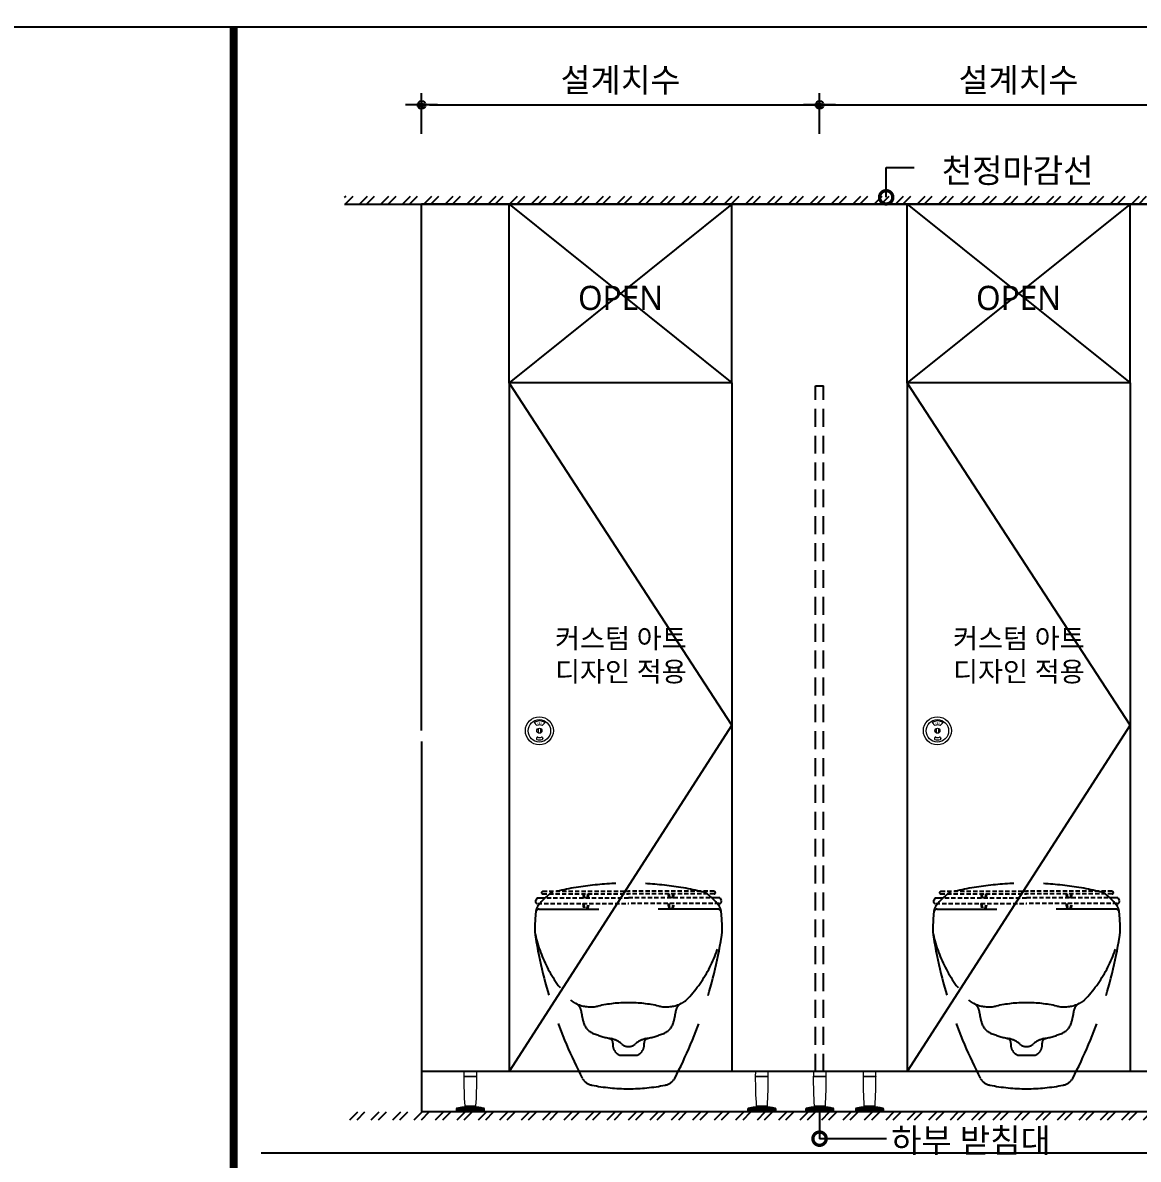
# Model space of a CAD drawing. Extents: x -256 to 8104, y -176 to 5714.
# Drawn here: x 2219 to 3621, y 4116 to 5543 of the extents above; entities that cross this region are included whole.
import ezdxf
from ezdxf.enums import TextEntityAlignment as Align

# ---------------------------------------------------------------- set-up
doc = ezdxf.new("R2010")
doc.units = 0
doc.header["$LTSCALE"] = 30
doc.linetypes.add('HIDDEN', pattern=[0.375, 0.25, -0.125])
doc.layers.get('0').update_dxf_attribs({"linetype": 'CONTINUOUS'})
doc.layers.get('DEFPOINTS').update_dxf_attribs({"linetype": 'CONTINUOUS'})
for name, color, linetype in [('curior-0Line', 252, 'CONTINUOUS'), ('DIM', 7, 'CONTINUOUS'), ('FIN', 5, 'CONTINUOUS'), ('HAT', 8, 'CONTINUOUS'), ('HID', 9, 'HIDDEN'), ('문자', 3, 'CONTINUOUS'), ('부자재', 4, 'CONTINUOUS'), ('잠금쇠(회전형)', 4, 'CONTINUOUS'), ('치수', 1, 'CONTINUOUS'), ('판넬', 2, 'CONTINUOUS'), ('해치', 8, 'CONTINUOUS')]:
    doc.layers.add(name, color=color, linetype=linetype)
doc.styles.add('HDW', font='gulim.ttc')
doc.styles.add('돋움', font='malgun.ttf')
doc.dimstyles.new('10', dxfattribs={"dimscale": 10, "dimtxt": 3, "dimasz": 1, "dimexe": 1.5, "dimexo": 2, "dimgap": 1, "dimtad": 1, "dimdec": 0, "dimlunit": 6, "dimtxsty": '돋움', "dimblk": 'DIMDOT', "dimcen": -1, "dimdle": 1.5, "dimclrt": 3, "dimazin": 3, "dimtfac": 1, "dimtdec": 0, "dimtix": 1, "dimtmove": 2, "dimatfit": 3, "dimldrblk": 'DIMDOT', "dimarcsym": 0})

# ---------------------------------------------------------------- blocks, each defined once
blk = doc.blocks.new('DIMDOT')
at = {"linetype": 'Continuous'}
blk.add_line((-2, 0), (2, 0), dxfattribs=at)
for radius in [0.5, 0.25]:
    blk.add_circle((0, 0), radius, dxfattribs=at)
blk = doc.blocks.new('*D665')
at = {"layer": 'DEFPOINTS', "color": 0}
for p in [(51408.8, -1432.8), (50908.8, -1489), (51408.8, -1489)]:
    blk.add_point(p, dxfattribs=at)
at = {"layer": 'DIM', "color": 0, "lineweight": -2, "ltscale": 10}
for p, q in [((50908.8, -1469), (50908.8, -1417.8)), ((51408.8, -1469), (51408.8, -1417.8)), ((50918.8, -1432.8), (51398.8, -1432.8))]:
    blk.add_line(p, q, dxfattribs=at)
at = {"layer": 'DIM', "color": 0, "lineweight": -2, "xscale": 10, "yscale": 10, "zscale": 10, "rotation": 180}
blk.add_blockref('DIMDOT', (50908.8, -1432.8), dxfattribs=at)
at = {"layer": 'DIM', "color": 0, "lineweight": -2, "xscale": 10, "yscale": 10, "zscale": 10}
blk.add_blockref('DIMDOT', (51408.8, -1432.8), dxfattribs=at)
at = {"layer": 'DIM', "color": 3, "insert": (51158.8, -1403.1), "char_height": 30, "attachment_point": 5, "style": '돋움'}
blk.add_mtext('설계치수', dxfattribs=at)
blk = doc.blocks.new('*D666')
at = {"layer": 'DEFPOINTS', "color": 0}
for p in [(51908.8, -1432.8), (51408.8, -1489), (51908.8, -1489)]:
    blk.add_point(p, dxfattribs=at)
at = {"layer": 'DIM', "color": 0, "lineweight": -2, "ltscale": 10}
for p, q in [((51408.8, -1469), (51408.8, -1417.8)), ((51908.8, -1469), (51908.8, -1417.8)), ((51418.8, -1432.8), (51898.8, -1432.8))]:
    blk.add_line(p, q, dxfattribs=at)
at = {"layer": 'DIM', "color": 0, "lineweight": -2, "xscale": 10, "yscale": 10, "zscale": 10, "rotation": 180}
blk.add_blockref('DIMDOT', (51408.8, -1432.8), dxfattribs=at)
at = {"layer": 'DIM', "color": 0, "lineweight": -2, "xscale": 10, "yscale": 10, "zscale": 10}
blk.add_blockref('DIMDOT', (51908.8, -1432.8), dxfattribs=at)
at = {"layer": 'DIM', "color": 3, "insert": (51658.8, -1403.1), "char_height": 30, "attachment_point": 5, "style": '돋움'}
blk.add_mtext('설계치수', dxfattribs=at)
blk = doc.blocks.new('A$C460A2A32')
at = {"color": 0}
for p, q in [((2.8, 20), (0.5, 16)), ((2.8, 20), (8.6, 20)), ((8.6, 20), (162.3, 20)), ((12.8, 32), (11.2, 30.4)), ((12.6, 27), (162.3, 27)), ((12.8, 32), (162.3, 32)), ((311.8, 32), (162.3, 32)), ((312, 27), (162.3, 27)), ((316, 20), (162.3, 20)), ((311.8, 32), (313.4, 30.4)), ((321.8, 20), (316, 20)), ((321.8, 20), (324.1, 16)), ((3.9, 10), (162.3, 10)), ((320.7, 10), (162.3, 10))]:
    blk.add_line(p, q, dxfattribs=at)
for centre, radius, start, end in [((12.6, 29), 2, 135, 270), ((108.9, 28.2), 26, 182.6717, 198.4118), ((107.4, 28.2), 23, 183.0205, 200.9186), ((68.6, 28.2), 23, 339.0814, 356.9795), ((67.1, 28.2), 26, 341.5882, 357.3283), ((257.5, 28.2), 26, 182.6717, 198.4118), ((256, 28.2), 23, 183.0205, 200.9186), ((217.2, 28.2), 23, 339.0814, 356.9795), ((215.7, 28.2), 26, 341.5882, 357.3283), ((312, 29), 2, 270, 45), ((3.9, 14), 4, 150.0107, 270), ((108.9, 10), 26, 180, 202.6199), ((107.4, 10), 23, 180, 205.7715), ((68.6, 10), 23, 334.2285, 0), ((67.1, 10), 26, 337.3801, 0), ((257.5, 10), 26, 180, 202.6199), ((256, 10), 23, 180, 205.7715), ((217.2, 10), 23, 334.2285, 0), ((215.7, 10), 26, 337.3801, 0), ((320.7, 14), 4, 270, 29.9893)]:
    blk.add_arc(centre, radius, start, end, dxfattribs=at)
blk = doc.blocks.new('_DOTSMALL')
at = {"color": 0, "linetype": 'ByBlock', "const_width": 0.5}
blk.add_lwpolyline([(-0.0625, 0, 1), (0.0625, 0, 1)], format="xyb", close=True, dxfattribs=at)
blk = doc.blocks.new('A$C63EC304E')
at = {"layer": '치수', "color": 1, "xscale": 2.5, "yscale": 2.5, "zscale": 2.5, "rotation": 234.3098741996962}
blk.add_blockref('_DOTSMALL', (0.31, 0.31), dxfattribs=at)
blk = doc.blocks.new('A$C2BC9653E')
at = {"layer": '치수', "xscale": 0.3333333333333333, "yscale": 0.3333333333333333, "zscale": 0.3333333333333333}
blk.add_blockref('A$C63EC304E', (0, 0), dxfattribs=at)
blk = doc.blocks.new('A$C7FC71301')
at = {"layer": '치수', "rotation": 180}
blk.add_blockref('A$C2BC9653E', (0.208, 0.208), dxfattribs=at)
blk = doc.blocks.new('A$C4A20372B')
at = {"layer": '치수'}
blk.add_blockref('A$C7FC71301', (0, 0), dxfattribs=at)
blk = doc.blocks.new('A$C566469F5')
at = {"layer": '치수'}
blk.add_blockref('A$C4A20372B', (0, 0), dxfattribs=at)
blk = doc.blocks.new('A$C7E317CD4')
at = {"layer": '해치', "xscale": 2, "yscale": 2, "zscale": 2}
blk.add_blockref('A$C566469F5', (0, 0), dxfattribs=at)
blk = doc.blocks.new('A$C601D7F27')
at = {"layer": '치수'}
blk.add_blockref('A$C7E317CD4', (0, 0), dxfattribs=at)
blk = doc.blocks.new('A$C38802C08')
at = {"layer": '치수'}
blk.add_blockref('A$C601D7F27', (0, 0), dxfattribs=at)
blk = doc.blocks.new('DESIGN-25', base_point=(48188.6, -6872.9))
at = {"layer": 'HAT'}
h = blk.add_hatch(dxfattribs=at)
h.set_pattern_fill('ANSI32', color=256, scale=2, style=0)
h.set_pattern_definition([(45, (39572.717, -7190.143), (-13.470384, 13.470384), []), (45, (39581.697, -7190.143), (-13.470384, 13.470384), [])])
h.paths.add_polyline_path([(50812.1, -1547.2), (52505.7, -1547.2), (52505.7, -1557.2), (50812.1, -1557.2)])
h = blk.add_hatch(dxfattribs=at)
h.set_pattern_fill('ANSI32', color=256, scale=2, style=0)
h.set_pattern_definition([(45, (39572.717, -7008.163), (-13.470384, 13.470384), []), (45, (39581.697, -7008.163), (-13.470384, 13.470384), [])])
h.paths.add_polyline_path([(50812.1, -2707.4), (52505.7, -2707.4), (52505.7, -2697.4), (50812.1, -2697.4)])
at = {"color": 2}
blk.add_line((50812.1, -1557.2), (52505.7, -1557.2), dxfattribs=at)
for p, q in [((50908.8, -2218.3), (50908.8, -1557.2)), ((50908.8, -2232.1), (50908.8, -2696.9)), ((50908.8, -2696.9), (52408.8, -2696.9))]:
    blk.add_line(p, q)
at = {"color": 8}
blk.add_line((50707.4, -2748.7), (54055.2, -2748.7), dxfattribs=at)
at = {"color": 2}
for points in [[(48187.9, -1334.5), (55440.2, -1334.5), (55440.2, -6872.8), (48187.9, -6872.8)], [(48187.9, -1334.5), (55440.2, -1334.5), (55440.2, -6872.8), (48187.9, -6872.8)], [(48187.9, -1334.5), (56169.8, -1334.5), (56169.8, -6872.8), (48187.9, -6872.8)]]:
    blk.add_lwpolyline(points, close=True, dxfattribs=at)
at = {"color": 8, "const_width": 10}
blk.add_lwpolyline([(50672.7, -4103.7), (50672.7, -1334.5)], dxfattribs=at)
at = {"layer": 'FIN', "linetype": 'Continuous', "lineweight": 15}
for p, q in [((50962, -2652.8), (50978.3, -2652.8)), ((50978.3, -2653.4), (50962, -2653.4)), ((51328.1, -2652.8), (51344.4, -2652.8)), ((51344.4, -2653.4), (51328.1, -2653.4)), ((51417.3, -2653.4), (51400.9, -2653.4)), ((51401, -2652.8), (51417.3, -2652.8)), ((51463.4, -2652.8), (51479.8, -2652.8)), ((51479.8, -2653.4), (51463.4, -2653.4)), ((50987.9, -2694.2), (50952.3, -2694.2)), ((50987.9, -2695.5), (50952.3, -2695.5)), ((50952.3, -2695.5), (50987.9, -2695.5)), ((50952.9, -2693), (50987.4, -2693)), ((50953.8, -2697.1), (50953.8, -2696.9)), ((50953.8, -2697.1), (50953.8, -2696.9)), ((50955, -2697.1), (50953.8, -2697.1)), ((50953.8, -2697.1), (50953.8, -2697.1)), ((50955, -2697.1), (50955, -2696.9)), ((50955, -2697.1), (50955, -2696.9)), ((50955, -2697.1), (50955, -2697.1)), ((50978.7, -2691.5), (50961.6, -2691.5)), ((50961.8, -2691.5), (50978.4, -2691.5)), ((50963.1, -2689.8), (50977.2, -2689.8)), ((50972.2, -2697.1), (50972.2, -2696.9)), ((50972.8, -2697.1), (50972.2, -2697.1)), ((50972.8, -2697.1), (50972.8, -2696.9)), ((50973.6, -2697.1), (50973.6, -2696.9)), ((50973.6, -2697.1), (50973.6, -2696.9)), ((50973.6, -2697.1), (50973.6, -2696.9)), ((50973.7, -2697.1), (50973.7, -2696.9)), ((50973.9, -2697.1), (50973.7, -2697.1)), ((50973.9, -2697.1), (50973.9, -2696.9)), ((50974, -2697.1), (50973.9, -2697.1)), ((50974, -2697.1), (50974, -2696.9)), ((50974.1, -2697.1), (50974, -2697.1)), ((50974.1, -2697.1), (50974.1, -2696.9)), ((50974.1, -2697.1), (50974.1, -2696.9)), ((50974.1, -2697.1), (50974.1, -2697.1)), ((50974.1, -2697.1), (50974.1, -2697.1)), ((50974.2, -2697.1), (50974.2, -2696.9)), ((50974.3, -2697.1), (50974.3, -2696.9)), ((50974.5, -2697.1), (50974.5, -2696.9)), ((50974.6, -2697.1), (50974.6, -2696.9)), ((50974.6, -2697.1), (50974.6, -2696.9)), ((50974.7, -2697.1), (50974.6, -2697.1)), ((50974.6, -2697.1), (50974.6, -2697.1)), ((50974.7, -2697.1), (50974.7, -2696.9)), ((50974.8, -2697.1), (50974.7, -2697.1)), ((50974.8, -2697.1), (50974.8, -2696.9)), ((50985, -2697.1), (50985, -2696.9)), ((50985.2, -2697.1), (50985.2, -2696.9)), ((50985.7, -2697.1), (50985.7, -2696.9)), ((50986.1, -2697.1), (50986.1, -2696.9)), ((50986.3, -2697.1), (50986.3, -2696.9)), ((51354.1, -2694.2), (51318.4, -2694.2)), ((51354.1, -2695.5), (51318.4, -2695.5)), ((51318.4, -2695.5), (51354.1, -2695.5)), ((51319, -2693), (51353.5, -2693)), ((51319.9, -2697.1), (51319.9, -2696.9)), ((51319.9, -2697.1), (51319.9, -2696.9)), ((51321.1, -2697.1), (51319.9, -2697.1)), ((51319.9, -2697.1), (51319.9, -2697.1)), ((51321.1, -2697.1), (51321.1, -2696.9)), ((51321.1, -2697.1), (51321.1, -2696.9)), ((51321.1, -2697.1), (51321.1, -2697.1)), ((51344.8, -2691.5), (51327.7, -2691.5)), ((51327.9, -2691.5), (51344.6, -2691.5)), ((51329.2, -2689.8), (51343.3, -2689.8)), ((51338.3, -2697.1), (51338.3, -2696.9)), ((51338.9, -2697.1), (51338.3, -2697.1)), ((51338.9, -2697.1), (51338.9, -2696.9)), ((51339.7, -2697.1), (51339.7, -2696.9)), ((51339.7, -2697.1), (51339.7, -2696.9)), ((51339.7, -2697.1), (51339.7, -2696.9)), ((51339.8, -2697.1), (51339.8, -2696.9)), ((51340, -2697.1), (51339.8, -2697.1)), ((51340, -2697.1), (51340, -2696.9)), ((51340.1, -2697.1), (51340, -2697.1)), ((51340.1, -2697.1), (51340.1, -2696.9)), ((51340.2, -2697.1), (51340.1, -2697.1)), ((51340.2, -2697.1), (51340.2, -2696.9)), ((51340.2, -2697.1), (51340.2, -2696.9)), ((51340.2, -2697.1), (51340.2, -2697.1)), ((51340.3, -2697.1), (51340.2, -2697.1)), ((51340.3, -2697.1), (51340.3, -2696.9)), ((51340.5, -2697.1), (51340.5, -2696.9)), ((51340.7, -2697.1), (51340.7, -2696.9)), ((51340.7, -2697.1), (51340.7, -2696.9)), ((51340.8, -2697.1), (51340.7, -2697.1)), ((51340.8, -2697.1), (51340.8, -2696.9)), ((51340.8, -2697.1), (51340.8, -2696.9)), ((51340.8, -2697.1), (51340.8, -2697.1)), ((51340.9, -2697.1), (51340.8, -2697.1)), ((51340.9, -2697.1), (51340.9, -2696.9)), ((51351.1, -2697.1), (51351.1, -2696.9)), ((51351.3, -2697.1), (51351.3, -2696.9)), ((51351.8, -2697.1), (51351.8, -2696.9)), ((51352.2, -2697.1), (51352.2, -2696.9)), ((51352.4, -2697.1), (51352.4, -2696.9)), ((51426.9, -2694.2), (51391.3, -2694.2)), ((51426.9, -2695.5), (51391.3, -2695.5)), ((51391.3, -2695.5), (51426.9, -2695.5)), ((51391.9, -2693), (51426.4, -2693)), ((51392.8, -2697.1), (51392.8, -2696.9)), ((51392.8, -2697.1), (51392.8, -2696.9)), ((51394, -2697.1), (51392.8, -2697.1)), ((51392.8, -2697.1), (51392.8, -2697.1)), ((51394, -2697.1), (51394, -2696.9)), ((51394, -2697.1), (51394, -2696.9)), ((51394, -2697.1), (51394, -2697.1)), ((51417.7, -2691.5), (51400.6, -2691.5)), ((51400.8, -2691.5), (51417.4, -2691.5)), ((51402.1, -2689.8), (51416.2, -2689.8)), ((51411.2, -2697.1), (51411.2, -2696.9)), ((51411.8, -2697.1), (51411.2, -2697.1)), ((51411.8, -2697.1), (51411.8, -2696.9)), ((51412.6, -2697.1), (51412.6, -2696.9)), ((51412.6, -2697.1), (51412.6, -2696.9)), ((51412.6, -2697.1), (51412.6, -2696.9)), ((51412.7, -2697.1), (51412.7, -2696.9)), ((51412.9, -2697.1), (51412.7, -2697.1)), ((51412.9, -2697.1), (51412.9, -2696.9)), ((51413, -2697.1), (51412.9, -2697.1)), ((51413, -2697.1), (51413, -2696.9)), ((51413.1, -2697.1), (51413, -2697.1)), ((51413.1, -2697.1), (51413.1, -2696.9)), ((51413.1, -2697.1), (51413.1, -2696.9)), ((51413.1, -2697.1), (51413.1, -2696.9)), ((51413.1, -2697.1), (51413.1, -2697.1)), ((51413.1, -2697.1), (51413.1, -2697.1)), ((51413.3, -2697.1), (51413.3, -2696.9)), ((51413.5, -2697.1), (51413.5, -2696.9)), ((51413.5, -2697.1), (51413.5, -2696.9)), ((51413.6, -2697.1), (51413.6, -2696.9)), ((51413.7, -2697.1), (51413.6, -2697.1)), ((51413.6, -2697.1), (51413.6, -2697.1)), ((51413.7, -2697.1), (51413.7, -2696.9)), ((51413.7, -2697.1), (51413.7, -2696.9)), ((51413.7, -2697.1), (51413.7, -2697.1)), ((51424, -2697.1), (51424, -2696.9)), ((51424.2, -2697.1), (51424.2, -2696.9)), ((51424.6, -2697.1), (51424.6, -2696.9)), ((51425.1, -2697.1), (51425.1, -2696.9)), ((51425.3, -2697.1), (51425.3, -2696.9)), ((51489.4, -2694.2), (51453.8, -2694.2)), ((51489.4, -2695.5), (51453.8, -2695.5)), ((51453.8, -2695.5), (51489.4, -2695.5)), ((51454.3, -2693), (51488.8, -2693)), ((51455.2, -2697.1), (51455.2, -2696.9)), ((51455.2, -2697.1), (51455.2, -2696.9)), ((51456.5, -2697.1), (51455.2, -2697.1)), ((51455.2, -2697.1), (51455.2, -2697.1)), ((51456.5, -2697.1), (51456.5, -2696.9)), ((51456.5, -2697.1), (51456.5, -2696.9)), ((51456.5, -2697.1), (51456.5, -2697.1)), ((51480.1, -2691.5), (51463, -2691.5)), ((51463.3, -2691.5), (51479.9, -2691.5)), ((51464.5, -2689.8), (51478.6, -2689.8)), ((51473.6, -2697.1), (51473.6, -2696.9)), ((51474.2, -2697.1), (51473.6, -2697.1)), ((51474.2, -2697.1), (51474.2, -2696.9)), ((51475, -2697.1), (51475, -2696.9)), ((51475, -2697.1), (51475, -2696.9)), ((51475, -2697.1), (51475, -2696.9)), ((51475.1, -2697.1), (51475.1, -2696.9)), ((51475.4, -2697.1), (51475.1, -2697.1)), ((51475.4, -2697.1), (51475.4, -2696.9)), ((51475.5, -2697.1), (51475.4, -2697.1)), ((51475.5, -2697.1), (51475.5, -2696.9)), ((51475.5, -2697.1), (51475.5, -2696.9)), ((51475.5, -2697.1), (51475.5, -2697.1)), ((51475.6, -2697.1), (51475.5, -2697.1)), ((51475.6, -2697.1), (51475.6, -2696.9)), ((51475.6, -2697.1), (51475.6, -2696.9)), ((51475.6, -2697.1), (51475.6, -2697.1)), ((51475.8, -2697.1), (51475.8, -2696.9)), ((51476, -2697.1), (51476, -2696.9)), ((51476, -2697.1), (51476, -2696.9)), ((51476.1, -2697.1), (51476, -2697.1)), ((51476.1, -2697.1), (51476.1, -2696.9)), ((51476.1, -2697.1), (51476.1, -2696.9)), ((51476.1, -2697.1), (51476.1, -2697.1)), ((51476.2, -2697.1), (51476.1, -2697.1)), ((51476.2, -2697.1), (51476.2, -2696.9)), ((51486.5, -2697.1), (51486.5, -2696.9)), ((51486.7, -2697.1), (51486.7, -2696.9)), ((51487.1, -2697.1), (51487.1, -2696.9)), ((51487.5, -2697.1), (51487.5, -2696.9)), ((51487.7, -2697.1), (51487.7, -2696.9))]:
    blk.add_line(p, q, dxfattribs=at)
at = {"layer": 'FIN', "color": 4, "linetype": 'Continuous', "lineweight": 15}
for p, q in [((50962.1, -2647.2), (50962.1, -2647.2)), ((50962.2, -2646.9), (50978.1, -2646.9)), ((50962.2, -2653.1), (50978, -2653.1)), ((50978.3, -2652.8), (50978.2, -2647.2)), ((51328.2, -2647.2), (51328.2, -2647.2)), ((51328.3, -2646.9), (51344.2, -2646.9)), ((51328.4, -2653.1), (51344.1, -2653.1)), ((51344.4, -2652.8), (51344.3, -2647.2)), ((51401.1, -2647.2), (51401.1, -2647.2)), ((51401.2, -2646.9), (51417.1, -2646.9)), ((51401.2, -2653.1), (51417, -2653.1)), ((51417.3, -2652.8), (51417.2, -2647.2)), ((51463.5, -2647.2), (51463.5, -2647.2)), ((51463.6, -2646.9), (51479.5, -2646.9)), ((51463.7, -2653.1), (51479.5, -2653.1)), ((51479.7, -2652.8), (51479.6, -2647.2)), ((50952.9, -2693), (50952.3, -2694.2)), ((50952.3, -2694.2), (50952.3, -2695.5)), ((50952.3, -2695.5), (50952.3, -2696.9)), ((50952.3, -2696.9), (50987.9, -2696.9)), ((50963.1, -2689.8), (50963.7, -2690.5)), ((50976.6, -2690.5), (50963.7, -2690.5)), ((50964.6, -2690.7), (50964, -2691.4)), ((50976.3, -2691.4), (50964, -2691.4)), ((50964.6, -2690.5), (50964.6, -2690.7)), ((50964.6, -2690.7), (50975.7, -2690.7)), ((50975.7, -2690.7), (50975.7, -2690.5)), ((50976.3, -2691.4), (50975.7, -2690.7)), ((50976.6, -2690.5), (50977.2, -2689.8)), ((50987.9, -2694.2), (50987.4, -2693)), ((50987.9, -2695.5), (50987.9, -2694.2)), ((50987.9, -2696.9), (50987.9, -2695.5)), ((51319, -2693), (51318.4, -2694.2)), ((51318.4, -2694.2), (51318.4, -2695.5)), ((51318.4, -2695.5), (51318.4, -2696.9)), ((51318.4, -2696.9), (51354.1, -2696.9)), ((51329.2, -2689.8), (51329.8, -2690.5)), ((51342.7, -2690.5), (51329.8, -2690.5)), ((51330.7, -2690.7), (51330.1, -2691.4)), ((51342.4, -2691.4), (51330.1, -2691.4)), ((51330.7, -2690.5), (51330.7, -2690.7)), ((51330.7, -2690.7), (51341.8, -2690.7)), ((51341.8, -2690.7), (51341.8, -2690.5)), ((51342.4, -2691.4), (51341.8, -2690.7)), ((51342.7, -2690.5), (51343.3, -2689.8)), ((51354.1, -2694.2), (51353.5, -2693)), ((51354.1, -2695.5), (51354.1, -2694.2)), ((51354.1, -2696.9), (51354.1, -2695.5)), ((51391.9, -2693), (51391.3, -2694.2)), ((51391.3, -2694.2), (51391.3, -2695.5)), ((51391.3, -2695.5), (51391.3, -2696.9)), ((51391.3, -2696.9), (51426.9, -2696.9)), ((51402.1, -2689.8), (51402.7, -2690.5)), ((51415.6, -2690.5), (51402.7, -2690.5)), ((51403.6, -2690.7), (51403, -2691.4)), ((51415.3, -2691.4), (51403, -2691.4)), ((51403.6, -2690.5), (51403.6, -2690.7)), ((51403.6, -2690.7), (51414.7, -2690.7)), ((51414.7, -2690.7), (51414.7, -2690.5)), ((51415.3, -2691.4), (51414.7, -2690.7)), ((51415.6, -2690.5), (51416.2, -2689.8)), ((51426.9, -2694.2), (51426.4, -2693)), ((51426.9, -2695.5), (51426.9, -2694.2)), ((51426.9, -2696.9), (51426.9, -2695.5)), ((51454.3, -2693), (51453.8, -2694.2)), ((51453.8, -2694.2), (51453.8, -2695.5)), ((51453.8, -2695.5), (51453.8, -2696.9)), ((51453.8, -2696.9), (51489.4, -2696.9)), ((51464.5, -2689.8), (51465.2, -2690.5)), ((51478, -2690.5), (51465.2, -2690.5)), ((51466, -2690.7), (51465.4, -2691.4)), ((51477.7, -2691.4), (51465.4, -2691.4)), ((51466, -2690.5), (51466, -2690.7)), ((51466, -2690.7), (51477.1, -2690.7)), ((51477.1, -2690.7), (51477.1, -2690.5)), ((51477.7, -2691.4), (51477.1, -2690.7)), ((51478, -2690.5), (51478.6, -2689.8)), ((51489.4, -2694.2), (51488.8, -2693)), ((51489.4, -2695.5), (51489.4, -2694.2)), ((51489.4, -2696.9), (51489.4, -2695.5))]:
    blk.add_line(p, q, dxfattribs=at)
for points in [[(50962.2, -2646.9, 0.124037), (50962.1, -2647.2, -0.001096), (50962.1, -2647.2), (50962, -2652.8)], [(51328.3, -2646.9, 0.124037), (51328.2, -2647.2, -0.001096), (51328.2, -2647.2), (51328.1, -2652.8)], [(51401.2, -2646.9, 0.124037), (51401.1, -2647.2, -0.001096), (51401.1, -2647.2), (51401, -2652.8)], [(51463.6, -2646.9, 0.124037), (51463.5, -2647.2, -0.001096), (51463.5, -2647.2), (51463.4, -2652.8)]]:
    blk.add_lwpolyline(points, format="xyb", dxfattribs=at)
at = {"layer": 'FIN', "color": 4, "linetype": 'Continuous', "lineweight": 15, "flags": 128}
for points in [[(50978.2, -2647.2, 0.118135), (50978.1, -2646.9, 0.118135)], [(51344.3, -2647.2, 0.118135), (51344.2, -2646.9, 0.118135)], [(51417.2, -2647.2, 0.118135), (51417.1, -2646.9, 0.118135)], [(51479.6, -2647.2, 0.118135), (51479.5, -2646.9, 0.118135)]]:
    blk.add_lwpolyline(points, format="xyb", dxfattribs=at)
at = {"layer": 'FIN', "color": 4, "linetype": 'Continuous', "lineweight": 15}
for centre, radius, start, end in [((50962.3, -2652.8), 0.292, 179.2415, 270), ((50962.2, -2653.4), 0.292, 90, 179.3579), ((51540.6, -2653.6), 578.7, 179.9718, 183.5859), ((50424.2, -2654.4), 554.1, 356.3354, 0.1097), ((50978, -2652.8), 0.292, 270, 0.7585), ((50978, -2653.4), 0.292, 0.6421, 90), ((51328.4, -2652.8), 0.292, 179.2415, 270), ((51328.4, -2653.4), 0.292, 90, 179.3579), ((51906.8, -2653.6), 578.7, 179.9718, 183.5859), ((50790.3, -2654.4), 554.1, 356.3354, 0.1097), ((51344.1, -2652.8), 0.292, 270, 0.7585), ((51344.1, -2653.4), 0.292, 0.6421, 90), ((51401.2, -2653.4), 0.292, 90, 179.3579), ((51401.2, -2652.8), 0.292, 179.2415, 270), ((51979.6, -2653.6), 578.7, 179.9718, 183.5859), ((50863.2, -2654.4), 554.1, 356.3354, 0.1097), ((51417, -2652.8), 0.292, 270, 0.7585), ((51417, -2653.4), 0.292, 0.6421, 90), ((51463.7, -2652.8), 0.292, 179.2415, 270), ((51463.7, -2653.4), 0.292, 90, 179.3579), ((52042.1, -2653.6), 578.7, 179.9718, 183.5859), ((50925.6, -2654.4), 554.1, 356.3354, 0.1097), ((51479.5, -2652.8), 0.292, 270, 0.7585), ((51479.5, -2653.4), 0.292, 0.6421, 90), ((50964.6, -2735.2), 43.8, 93.8991, 105.5006), ((50964.6, -2724.7), 33.3, 91.0115, 94.7479), ((50961.8, -2691.7), 0.175, 94.7479, 116.6788), ((50975.7, -2724.7), 33.3, 85.2521, 88.9885), ((50978.4, -2691.7), 0.175, 63.3212, 85.2521), ((50975.7, -2735.2), 43.8, 80.5831, 86.1009), ((50975.7, -2735.2), 43.8, 74.4994, 78.127), ((51330.7, -2735.2), 43.8, 93.8991, 105.5006), ((51330.7, -2724.7), 33.3, 91.0115, 94.7479), ((51328, -2691.7), 0.175, 94.7479, 116.6788), ((51341.8, -2724.7), 33.3, 85.2521, 88.9885), ((51344.5, -2691.7), 0.175, 63.3212, 85.2521), ((51341.8, -2735.2), 43.8, 80.5831, 86.1009), ((51341.8, -2735.2), 43.8, 74.4994, 78.127), ((51403.6, -2735.2), 43.8, 93.8991, 105.5006), ((51403.6, -2724.7), 33.3, 91.0115, 94.7479), ((51400.8, -2691.7), 0.175, 94.7479, 116.6788), ((51414.7, -2724.7), 33.3, 85.2521, 88.9885), ((51417.4, -2691.7), 0.175, 63.3212, 85.2521), ((51414.7, -2735.2), 43.8, 80.5831, 86.1009), ((51414.7, -2735.2), 43.8, 74.4994, 78.127), ((51466, -2735.2), 43.8, 93.8991, 105.5006), ((51463.3, -2691.7), 0.175, 94.7479, 116.6788), ((51466, -2724.7), 33.3, 91.0115, 94.7479), ((51477.1, -2724.7), 33.3, 85.2521, 88.9885), ((51479.9, -2691.7), 0.175, 63.3212, 85.2521), ((51477.1, -2735.2), 43.8, 80.5831, 86.1009), ((51477.1, -2735.2), 43.8, 74.4994, 78.127)]:
    blk.add_arc(centre, radius, start, end, dxfattribs=at)
at = {"layer": 'FIN', "linetype": 'Continuous', "lineweight": 15}
for points, knots in [([(50973.7, -2697.1), (50973.7, -2697.1), (50973.6, -2697.1), (50973.6, -2697.1), (50973.6, -2697.1)], [0, 0, 0, 0, 0.561741, 1, 1, 1, 1]), ([(50973.6, -2697.1), (50973.6, -2697.1), (50973.6, -2697.1), (50973.6, -2697.1), (50973.6, -2697.1)], [0, 0, 0, 0, 0.557964, 1, 1, 1, 1]), ([(50974.3, -2697.1), (50974.3, -2697.1), (50974.2, -2697.1), (50974.2, -2697.1), (50974.2, -2697.1)], [0, 0, 0, 0, 0.560188, 1, 1, 1, 1]), ([(50974.5, -2697.1), (50974.5, -2697.1), (50974.4, -2697.1), (50974.4, -2697.1), (50974.3, -2697.1)], [0, 0, 0, 0, 0.559958, 1, 1, 1, 1]), ([(50985.2, -2697.1), (50985.1, -2697.1), (50985, -2697.1), (50985, -2697.1), (50985, -2697.1)], [0, 0, 0, 0, 0.558554, 1, 1, 1, 1]), ([(50985.4, -2697.1), (50985.3, -2697.1), (50985.2, -2697.1), (50985.1, -2697.1), (50985.1, -2697.1)], [0, 0, 0, 0, 0.558511, 1, 1, 1, 1]), ([(50985.7, -2697.1), (50985.6, -2697.1), (50985.4, -2697.1), (50985.3, -2697.1), (50985.2, -2697.1)], [0, 0, 0, 0, 0.559859, 1, 1, 1, 1]), ([(50986.1, -2697.1), (50986, -2697.1), (50985.9, -2697.1), (50985.7, -2697.1), (50985.7, -2697.1)], [0, 0, 0, 0, 0.558977, 1, 1, 1, 1]), ([(50986.3, -2697.1), (50986.3, -2697.1), (50986.3, -2697.1), (50986.1, -2697.1), (50986.1, -2697.1)], [0, 0, 0, 0, 0.559094, 1, 1, 1, 1]), ([(51339.8, -2697.1), (51339.8, -2697.1), (51339.8, -2697.1), (51339.7, -2697.1), (51339.7, -2697.1)], [0, 0, 0, 0, 0.561741, 1, 1, 1, 1]), ([(51339.7, -2697.1), (51339.7, -2697.1), (51339.7, -2697.1), (51339.7, -2697.1), (51339.7, -2697.1)], [0, 0, 0, 0, 0.557964, 1, 1, 1, 1]), ([(51340.5, -2697.1), (51340.4, -2697.1), (51340.4, -2697.1), (51340.3, -2697.1), (51340.3, -2697.1)], [0, 0, 0, 0, 0.560188, 1, 1, 1, 1]), ([(51340.7, -2697.1), (51340.6, -2697.1), (51340.6, -2697.1), (51340.5, -2697.1), (51340.5, -2697.1)], [0, 0, 0, 0, 0.559958, 1, 1, 1, 1]), ([(51351.3, -2697.1), (51351.3, -2697.1), (51351.2, -2697.1), (51351.1, -2697.1), (51351.1, -2697.1)], [0, 0, 0, 0, 0.558554, 1, 1, 1, 1]), ([(51351.5, -2697.1), (51351.4, -2697.1), (51351.3, -2697.1), (51351.3, -2697.1), (51351.2, -2697.1)], [0, 0, 0, 0, 0.558511, 1, 1, 1, 1]), ([(51351.8, -2697.1), (51351.7, -2697.1), (51351.5, -2697.1), (51351.4, -2697.1), (51351.3, -2697.1)], [0, 0, 0, 0, 0.559859, 1, 1, 1, 1]), ([(51352.2, -2697.1), (51352.1, -2697.1), (51352, -2697.1), (51351.8, -2697.1), (51351.8, -2697.1)], [0, 0, 0, 0, 0.558977, 1, 1, 1, 1]), ([(51352.4, -2697.1), (51352.4, -2697.1), (51352.4, -2697.1), (51352.3, -2697.1), (51352.2, -2697.1)], [0, 0, 0, 0, 0.559094, 1, 1, 1, 1]), ([(51412.7, -2697.1), (51412.6, -2697.1), (51412.6, -2697.1), (51412.6, -2697.1), (51412.6, -2697.1)], [0, 0, 0, 0, 0.561741, 1, 1, 1, 1]), ([(51412.6, -2697.1), (51412.6, -2697.1), (51412.6, -2697.1), (51412.6, -2697.1), (51412.6, -2697.1)], [0, 0, 0, 0, 0.557964, 1, 1, 1, 1]), ([(51413.3, -2697.1), (51413.3, -2697.1), (51413.2, -2697.1), (51413.2, -2697.1), (51413.1, -2697.1)], [0, 0, 0, 0, 0.560188, 1, 1, 1, 1]), ([(51413.5, -2697.1), (51413.5, -2697.1), (51413.4, -2697.1), (51413.4, -2697.1), (51413.3, -2697.1)], [0, 0, 0, 0, 0.559958, 1, 1, 1, 1]), ([(51424.2, -2697.1), (51424.1, -2697.1), (51424, -2697.1), (51424, -2697.1), (51424, -2697.1)], [0, 0, 0, 0, 0.558554, 1, 1, 1, 1]), ([(51424.4, -2697.1), (51424.3, -2697.1), (51424.2, -2697.1), (51424.1, -2697.1), (51424.1, -2697.1)], [0, 0, 0, 0, 0.558511, 1, 1, 1, 1]), ([(51424.6, -2697.1), (51424.6, -2697.1), (51424.4, -2697.1), (51424.3, -2697.1), (51424.2, -2697.1)], [0, 0, 0, 0, 0.559859, 1, 1, 1, 1]), ([(51425.1, -2697.1), (51425, -2697.1), (51424.9, -2697.1), (51424.7, -2697.1), (51424.6, -2697.1)], [0, 0, 0, 0, 0.558977, 1, 1, 1, 1]), ([(51425.3, -2697.1), (51425.3, -2697.1), (51425.3, -2697.1), (51425.1, -2697.1), (51425.1, -2697.1)], [0, 0, 0, 0, 0.559094, 1, 1, 1, 1]), ([(51475.1, -2697.1), (51475.1, -2697.1), (51475.1, -2697.1), (51475.1, -2697.1), (51475, -2697.1)], [0, 0, 0, 0, 0.561741, 1, 1, 1, 1]), ([(51475, -2697.1), (51475, -2697.1), (51475, -2697.1), (51475, -2697.1), (51475, -2697.1)], [0, 0, 0, 0, 0.557964, 1, 1, 1, 1]), ([(51475.8, -2697.1), (51475.7, -2697.1), (51475.7, -2697.1), (51475.6, -2697.1), (51475.6, -2697.1)], [0, 0, 0, 0, 0.560188, 1, 1, 1, 1]), ([(51476, -2697.1), (51476, -2697.1), (51475.9, -2697.1), (51475.8, -2697.1), (51475.8, -2697.1)], [0, 0, 0, 0, 0.559958, 1, 1, 1, 1]), ([(51486.7, -2697.1), (51486.6, -2697.1), (51486.5, -2697.1), (51486.5, -2697.1), (51486.5, -2697.1)], [0, 0, 0, 0, 0.558554, 1, 1, 1, 1]), ([(51486.8, -2697.1), (51486.8, -2697.1), (51486.7, -2697.1), (51486.6, -2697.1), (51486.5, -2697.1)], [0, 0, 0, 0, 0.558511, 1, 1, 1, 1]), ([(51487.1, -2697.1), (51487, -2697.1), (51486.8, -2697.1), (51486.7, -2697.1), (51486.7, -2697.1)], [0, 0, 0, 0, 0.559859, 1, 1, 1, 1]), ([(51487.5, -2697.1), (51487.5, -2697.1), (51487.3, -2697.1), (51487.2, -2697.1), (51487.1, -2697.1)], [0, 0, 0, 0, 0.558977, 1, 1, 1, 1]), ([(51487.7, -2697.1), (51487.7, -2697.1), (51487.7, -2697.1), (51487.6, -2697.1), (51487.5, -2697.1)], [0, 0, 0, 0, 0.559094, 1, 1, 1, 1])]:
    blk.add_open_spline(points, degree=3, knots=knots, dxfattribs=at)
for points in [[(50973.7, -2697.1), (50973.6, -2697.1)], [(51339.8, -2697.1), (51339.8, -2697.1)], [(51412.6, -2697.1), (51412.6, -2697.1)], [(51475.1, -2697.1), (51475.1, -2697.1)]]:
    blk.add_open_spline(points, degree=1, dxfattribs=at)
at = {"layer": 'FIN', "color": 4, "linetype": 'Continuous', "lineweight": 15}
for points, knots in [([(50982.8, -2692), (50982.8, -2692), (50982.8, -2692), (50982.9, -2692), (50982.9, -2692), (50982.9, -2692)], [0, 0, 0, 0, 0.110152, 0.664814, 1, 1, 1, 1]), ([(50982.9, -2692), (50982.9, -2692), (50983, -2692), (50983.1, -2692), (50983.2, -2692.1), (50983.2, -2692.1), (50983.3, -2692.1), (50983.3, -2692.1)], [0, 0, 0, 0, 0.2159727, 0.4318558, 0.6498983, 0.8698049, 1, 1, 1, 1]), ([(50983.3, -2692.1), (50983.3, -2692.1), (50983.5, -2692.2), (50983.6, -2692.2), (50983.6, -2692.2)], [0, 0, 0, 0, 0.405872, 1, 1, 1, 1]), ([(50983.6, -2692.2), (50983.6, -2692.1), (50983.5, -2692.1), (50983.3, -2692.1), (50983.3, -2692.1)], [0, 0, 0, 0, 0.585266, 1, 1, 1, 1]), ([(50983.3, -2692.1), (50983.3, -2692.1), (50983.3, -2692.1), (50983.3, -2692.1), (50983.3, -2692.1)], [0, 0, 0, 0, 0.495973, 1, 1, 1, 1]), ([(50983.6, -2692.2), (50983.6, -2692.2), (50983.6, -2692.2), (50983.6, -2692.2), (50983.6, -2692.2)], [0, 0, 0, 0, 0.517301, 1, 1, 1, 1]), ([(50983.6, -2692.2), (50983.9, -2692.2), (50984.3, -2692.3), (50984.8, -2692.4), (50985, -2692.5)], [0, 0, 0, 0, 0.470682, 1, 1, 1, 1]), ([(50985, -2692.5), (50984.8, -2692.4), (50984.3, -2692.3), (50983.9, -2692.2), (50983.6, -2692.2)], [0, 0, 0, 0, 0.528575, 1, 1, 1, 1]), ([(50985, -2692.5), (50985, -2692.5), (50985, -2692.5), (50985, -2692.5), (50985, -2692.5)], [0, 0, 0, 0, 0.529757, 1, 1, 1, 1]), ([(51349, -2692), (51349, -2692), (51349.1, -2692), (51349.2, -2692), (51349.3, -2692.1), (51349.4, -2692.1), (51349.4, -2692.1), (51349.4, -2692.1)], [0, 0, 0, 0, 0.2159727, 0.4318558, 0.6498983, 0.8698049, 1, 1, 1, 1]), ([(51349, -2692), (51349, -2692), (51349, -2692), (51349, -2692), (51349, -2692), (51349, -2692)], [0, 0, 0, 0, 0.110152, 0.664814, 1, 1, 1, 1]), ([(51349.4, -2692.1), (51349.5, -2692.1), (51349.6, -2692.2), (51349.7, -2692.2), (51349.8, -2692.2)], [0, 0, 0, 0, 0.405872, 1, 1, 1, 1]), ([(51349.8, -2692.2), (51349.7, -2692.1), (51349.6, -2692.1), (51349.5, -2692.1), (51349.4, -2692.1)], [0, 0, 0, 0, 0.585266, 1, 1, 1, 1]), ([(51349.4, -2692.1), (51349.4, -2692.1), (51349.4, -2692.1), (51349.4, -2692.1), (51349.4, -2692.1)], [0, 0, 0, 0, 0.495973, 1, 1, 1, 1]), ([(51349.8, -2692.2), (51349.8, -2692.2), (51349.8, -2692.2), (51349.8, -2692.2), (51349.8, -2692.2)], [0, 0, 0, 0, 0.517301, 1, 1, 1, 1]), ([(51349.8, -2692.2), (51350, -2692.2), (51350.5, -2692.3), (51350.9, -2692.4), (51351.2, -2692.5)], [0, 0, 0, 0, 0.470682, 1, 1, 1, 1]), ([(51351.2, -2692.5), (51350.9, -2692.4), (51350.5, -2692.3), (51350, -2692.2), (51349.8, -2692.2)], [0, 0, 0, 0, 0.528575, 1, 1, 1, 1]), ([(51351.2, -2692.5), (51351.2, -2692.5), (51351.2, -2692.5), (51351.2, -2692.5), (51351.2, -2692.5)], [0, 0, 0, 0, 0.529757, 1, 1, 1, 1]), ([(51421.8, -2692), (51421.8, -2692), (51421.8, -2692), (51421.9, -2692), (51421.9, -2692), (51421.9, -2692)], [0, 0, 0, 0, 0.110152, 0.664814, 1, 1, 1, 1]), ([(51421.9, -2692), (51421.9, -2692), (51422, -2692), (51422, -2692), (51422.1, -2692.1), (51422.2, -2692.1), (51422.3, -2692.1), (51422.3, -2692.1)], [0, 0, 0, 0, 0.2159727, 0.4318558, 0.6498983, 0.8698049, 1, 1, 1, 1]), ([(51422.3, -2692.1), (51422.3, -2692.1), (51422.5, -2692.2), (51422.6, -2692.2), (51422.6, -2692.2)], [0, 0, 0, 0, 0.405872, 1, 1, 1, 1]), ([(51422.6, -2692.2), (51422.6, -2692.1), (51422.5, -2692.1), (51422.3, -2692.1), (51422.3, -2692.1)], [0, 0, 0, 0, 0.585266, 1, 1, 1, 1]), ([(51422.3, -2692.1), (51422.3, -2692.1), (51422.3, -2692.1), (51422.3, -2692.1), (51422.3, -2692.1)], [0, 0, 0, 0, 0.495973, 1, 1, 1, 1]), ([(51422.6, -2692.2), (51422.6, -2692.2), (51422.6, -2692.2), (51422.6, -2692.2), (51422.6, -2692.2)], [0, 0, 0, 0, 0.517301, 1, 1, 1, 1]), ([(51422.6, -2692.2), (51422.9, -2692.2), (51423.3, -2692.3), (51423.8, -2692.4), (51424, -2692.5)], [0, 0, 0, 0, 0.470682, 1, 1, 1, 1]), ([(51424, -2692.5), (51423.8, -2692.4), (51423.3, -2692.3), (51422.9, -2692.2), (51422.6, -2692.2)], [0, 0, 0, 0, 0.528575, 1, 1, 1, 1]), ([(51424, -2692.5), (51424, -2692.5), (51424, -2692.5), (51424, -2692.5), (51424, -2692.5)], [0, 0, 0, 0, 0.529757, 1, 1, 1, 1]), ([(51484.3, -2692), (51484.4, -2692), (51484.4, -2692), (51484.5, -2692), (51484.6, -2692.1), (51484.7, -2692.1), (51484.7, -2692.1), (51484.7, -2692.1)], [0, 0, 0, 0, 0.2159727, 0.4318558, 0.6498983, 0.8698049, 1, 1, 1, 1]), ([(51484.3, -2692), (51484.3, -2692), (51484.3, -2692), (51484.3, -2692), (51484.3, -2692), (51484.3, -2692)], [0, 0, 0, 0, 0.110152, 0.664814, 1, 1, 1, 1]), ([(51484.7, -2692.1), (51484.8, -2692.1), (51484.9, -2692.2), (51485, -2692.2), (51485.1, -2692.2)], [0, 0, 0, 0, 0.405872, 1, 1, 1, 1]), ([(51485.1, -2692.2), (51485, -2692.1), (51484.9, -2692.1), (51484.8, -2692.1), (51484.7, -2692.1)], [0, 0, 0, 0, 0.585266, 1, 1, 1, 1]), ([(51484.7, -2692.1), (51484.7, -2692.1), (51484.7, -2692.1), (51484.7, -2692.1), (51484.7, -2692.1)], [0, 0, 0, 0, 0.495973, 1, 1, 1, 1]), ([(51485.1, -2692.2), (51485.1, -2692.2), (51485.1, -2692.2), (51485.1, -2692.2), (51485.1, -2692.2)], [0, 0, 0, 0, 0.517301, 1, 1, 1, 1]), ([(51485.1, -2692.2), (51485.3, -2692.2), (51485.8, -2692.3), (51486.2, -2692.4), (51486.5, -2692.5)], [0, 0, 0, 0, 0.470682, 1, 1, 1, 1]), ([(51486.5, -2692.5), (51486.2, -2692.4), (51485.8, -2692.3), (51485.3, -2692.2), (51485.1, -2692.2)], [0, 0, 0, 0, 0.528575, 1, 1, 1, 1]), ([(51486.5, -2692.5), (51486.5, -2692.5), (51486.5, -2692.5), (51486.5, -2692.5), (51486.5, -2692.5)], [0, 0, 0, 0, 0.529757, 1, 1, 1, 1])]:
    blk.add_open_spline(points, degree=3, knots=knots, dxfattribs=at)
for points in [[(50982.9, -2692), (50982.9, -2692)], [(50983.3, -2692.1), (50983.7, -2692.2)], [(50983.6, -2692.2), (50983.7, -2692.2)], [(51349, -2692), (51349, -2692)], [(51349.4, -2692.1), (51349.8, -2692.2)], [(51349.8, -2692.2), (51349.8, -2692.2)], [(51421.9, -2692), (51421.9, -2692)], [(51422.3, -2692.1), (51422.7, -2692.2)], [(51422.6, -2692.2), (51422.7, -2692.2)], [(51484.3, -2692), (51484.3, -2692)], [(51484.7, -2692.1), (51485.1, -2692.2)], [(51485.1, -2692.2), (51485.1, -2692.2)]]:
    blk.add_open_spline(points, degree=1, dxfattribs=at)
at = {"layer": 'HID', "ltscale": 3}
for p, q in [((51403.8, -2646.9), (51403.8, -1785.7)), ((51403.8, -1785.7), (51413.8, -1785.7)), ((51413.8, -2646.9), (51413.8, -1785.7))]:
    blk.add_line(p, q, dxfattribs=at)
at = {"layer": 'HID', "ltscale": 10}
for p, q in [((51056.6, -2442.9), (51168.8, -2442.9)), ((51281, -2442.9), (51168.8, -2442.9)), ((51556.6, -2442.9), (51668.8, -2442.9)), ((51781, -2442.9), (51668.8, -2442.9))]:
    blk.add_line(p, q, dxfattribs=at)
for centre, radius, start, end in [((51168.8, -2813.3), 403.1, 76.2923, 103.7077), ((51668.8, -2813.3), 403.1, 76.2923, 103.7077), ((51126.4, -2493.6), 90, 128.0065, 143.1013), ((51074.7, -2427.5), 6, 103.9579, 128.0065), ((51262.9, -2427.5), 6, 51.9935, 76.0421), ((51211.2, -2493.6), 90, 36.8987, 51.9935), ((51626.4, -2493.6), 90, 128.0065, 143.1013), ((51574.7, -2427.5), 6, 103.9579, 128.0065), ((51762.9, -2427.5), 6, 51.9935, 76.0421), ((51711.2, -2493.6), 90, 36.8987, 51.9935), ((51061.7, -2445), 9, 143.1013, 172.4918), ((51275.9, -2445), 9, 7.5082, 36.8987), ((51561.7, -2445), 9, 143.1013, 172.4918), ((51775.9, -2445), 9, 7.5082, 36.8987), ((51231.2, -2467.4), 180, 172.4918, 181.055), ((51056.6, -2447.1), 4.2, 90, 173.3826), ((51281, -2447.1), 4.2, 6.6174, 90), ((51106.4, -2467.4), 180, 358.945, 7.5082), ((51731.2, -2467.4), 180, 172.4918, 181.055), ((51556.6, -2447.1), 4.2, 90, 173.3826), ((51781, -2447.1), 4.2, 6.6174, 90), ((51606.4, -2467.4), 180, 358.945, 7.5082), ((51093.2, -2469.9), 42, 181.055, 190.5892), ((51224.1, -2434.9), 177, 192.809, 223.5419), ((51646.2, -2379.7), 602.3, 189.3568, 207.2383), ((50691.4, -2379.7), 602.3, 332.7617, 350.6432), ((51113.5, -2434.9), 177, 316.4581, 347.191), ((51244.4, -2469.9), 42, 349.4108, 358.945), ((51593.2, -2469.9), 42, 181.055, 190.5892), ((51724.1, -2434.9), 177, 192.809, 223.5419), ((52146.2, -2379.7), 602.3, 189.3568, 207.2383), ((51191.4, -2379.7), 602.3, 332.7617, 350.6432), ((51613.5, -2434.9), 177, 316.4581, 347.191), ((51744.4, -2469.9), 42, 349.4108, 358.945), ((51121.4, -2523.6), 42, 232.3598, 243.5689), ((51097.4, -2572), 12, 6.9609, 63.5689), ((51121.4, -2523.6), 42, 248.0565, 282.8609), ((51168.8, -2731.3), 171, 90, 102.8609), ((51168.8, -2731.3), 171, 77.1391, 90), ((51216.2, -2523.6), 42, 257.1391, 291.9435), ((51240.2, -2572), 12, 116.4311, 173.0391), ((51216.2, -2523.6), 42, 296.4311, 307.6402), ((51621.4, -2523.6), 42, 232.3598, 243.5689), ((51597.4, -2572), 12, 6.9609, 63.5689), ((51621.4, -2523.6), 42, 248.0565, 282.8609), ((51668.8, -2731.3), 171, 90, 102.8609), ((51668.8, -2731.3), 171, 77.1391, 90), ((51716.2, -2523.6), 42, 257.1391, 291.9435), ((51740.2, -2572), 12, 116.4311, 173.0391), ((51716.2, -2523.6), 42, 296.4311, 307.6402), ((51199.7, -2559.5), 91.1, 186.9609, 196.5836), ((51137.9, -2559.5), 91.1, 343.4164, 353.0391), ((51699.7, -2559.5), 91.1, 186.9609, 196.5836), ((51637.9, -2559.5), 91.1, 343.4164, 353.0391), ((51132.5, -2579.5), 21, 196.5836, 247.6201), ((51205.1, -2579.5), 21, 292.3799, 343.4164), ((51632.5, -2579.5), 21, 196.5836, 247.6201), ((51705.1, -2579.5), 21, 292.3799, 343.4164), ((51168.8, -2491.3), 116.3, 247.6201, 258.9228), ((51143.3, -2611), 6, 0, 77.9673), ((51140.7, -2634.9), 30, 49.4621, 78.9228), ((51162.7, -2613.4), 13.6, 169.8446, 248.5821), ((51168.8, -2602.1), 13.3, 229.4621, 270), ((51168.8, -2602.1), 13.3, 270, 310.5379), ((51196.9, -2634.9), 30, 101.0772, 130.5379), ((51174.9, -2613.4), 13.6, 291.4179, 10.1554), ((51194.3, -2611), 6, 102.0327, 180), ((51168.8, -2491.3), 116.3, 281.0772, 292.3799), ((51668.8, -2491.3), 116.3, 247.6201, 258.9228), ((51643.3, -2611), 6, 0, 77.9673), ((51640.7, -2634.9), 30, 49.4621, 78.9228), ((51662.7, -2613.4), 13.6, 169.8446, 248.5821), ((51668.8, -2602.1), 13.3, 229.4621, 270), ((51668.8, -2602.1), 13.3, 270, 310.5379), ((51696.9, -2634.9), 30, 101.0772, 130.5379), ((51674.9, -2613.4), 13.6, 291.4179, 10.1554), ((51694.3, -2611), 6, 102.0327, 180), ((51668.8, -2491.3), 116.3, 281.0772, 292.3799), ((51168.8, -2455.4), 171, 266.2838, 270), ((51168.8, -2455.4), 171, 270, 273.7162), ((51668.8, -2455.4), 171, 266.2838, 270), ((51668.8, -2455.4), 171, 270, 273.7162), ((51126.2, -2646.2), 18, 210.6249, 258.7833), ((51168.8, -2431.4), 237, 258.7833, 270), ((51168.8, -2431.4), 237, 270, 281.2167), ((51211.4, -2646.2), 18, 281.2167, 329.3751), ((51626.2, -2646.2), 18, 210.6249, 258.7833), ((51668.8, -2431.4), 237, 258.7833, 270), ((51668.8, -2431.4), 237, 270, 281.2167), ((51711.4, -2646.2), 18, 281.2167, 329.3751)]:
    blk.add_arc(centre, radius, start, end, dxfattribs=at)
at = {"layer": '부자재', "color": 3}
blk.add_line((52408.8, -1557.2), (50908.8, -1557.2), dxfattribs=at)
blk.add_line((52408.8, -1557.2), (50908.8, -1557.2), dxfattribs=at)
at = {"layer": '잠금쇠(회전형)', "linetype": 'Continuous', "lineweight": 15}
for p, q in [((51050.2, -2208.2), (51053.8, -2212.2)), ((51063.9, -2208.2), (51060.3, -2212.2)), ((51550.2, -2208.2), (51553.8, -2212.2)), ((51563.9, -2208.2), (51560.3, -2212.2)), ((51055.4, -2215.9), (51055.4, -2221.7)), ((51058.1, -2216), (51058.1, -2221.8)), ((51555.4, -2215.9), (51555.4, -2221.7)), ((51558.1, -2216), (51558.1, -2221.8)), ((51053.5, -2227.4), (51053.1, -2228.6)), ((51060.6, -2227.4), (51061, -2228.6)), ((51553.5, -2227.4), (51553.1, -2228.6)), ((51560.6, -2227.4), (51561, -2228.6))]:
    blk.add_line(p, q, dxfattribs=at)
for centre, radius in [((51056.8, -2218.8), 17.6), ((51056.8, -2218.8), 14.1), ((51556.8, -2218.8), 17.6), ((51556.8, -2218.8), 14.1), ((51056.8, -2218.8), 3.21), ((51556.8, -2218.8), 3.21)]:
    blk.add_circle(centre, radius, dxfattribs=at)
for centre, radius, start, end in [((51057.1, -2220.6), 14.1, 61.0478, 118.9522), ((51057.1, -2218.2), 6.81, 61.8696, 118.1304), ((51557.1, -2220.6), 14.1, 61.0478, 118.9522), ((51557.1, -2218.2), 6.81, 61.8696, 118.1304), ((51054.4, -2227.7), 0.98, 72.2332, 160.8571), ((51057.1, -2219.4), 7.75, 252.2332, 287.7668), ((51059.7, -2227.7), 0.98, 19.1429, 107.7668), ((51554.4, -2227.7), 0.98, 72.2332, 160.8571), ((51557.1, -2219.4), 7.75, 252.2332, 287.7668), ((51559.7, -2227.7), 0.98, 19.1429, 107.7668), ((51054, -2228.9), 0.98, 160.8571, 255.4685), ((51057.1, -2217.1), 13.2, 255.4685, 284.5315), ((51060.1, -2228.9), 0.98, 284.5315, 19.1429), ((51554, -2228.9), 0.98, 160.8571, 255.4685), ((51557.1, -2217.1), 13.2, 255.4685, 284.5315), ((51560.1, -2228.9), 0.98, 284.5315, 19.1429)]:
    blk.add_arc(centre, radius, start, end, dxfattribs=at)
at = {"layer": '치수'}
for p, q in [((51492.5, -1548.6), (51492.5, -1511.4)), ((51492.5, -1511.4), (51527.6, -1511.4)), ((51018.8, -1557.2), (51298.8, -1781.9)), ((51298.8, -1557.2), (51018.8, -1781.9)), ((51518.8, -1557.2), (51798.8, -1781.9)), ((51798.8, -1557.2), (51518.8, -1781.9)), ((51298.8, -2211.6), (51018.8, -1781.9)), ((51798.8, -2211.6), (51518.8, -1781.9)), ((51298.8, -2211.6), (51018.8, -2646.9)), ((51798.8, -2211.6), (51518.8, -2646.9)), ((51408.8, -2696.9), (51408.8, -2731.2)), ((51492.9, -2731.2), (51408.8, -2731.2))]:
    blk.add_line(p, q, dxfattribs=at)
at = {"layer": '판넬', "color": 3}
for p, q in [((51018.8, -1746.9), (51018.8, -1557.2)), ((51018.8, -1781.9), (51018.8, -1568.2)), ((51298.8, -1781.9), (51298.8, -1557.2)), ((51518.8, -1781.9), (51518.8, -1557.2)), ((51798.8, -1781.9), (51798.8, -1557.2)), ((51018.8, -2646.9), (50908.8, -2646.9)), ((51518.8, -2646.9), (51298.8, -2646.9)), ((51518.8, -2646.9), (51418.8, -2646.9)), ((52018.8, -2646.9), (51798.8, -2646.9))]:
    blk.add_line(p, q, dxfattribs=at)
at = {"layer": '판넬'}
for p, q in [((51298.8, -1781.9), (51018.8, -1781.9)), ((51018.8, -1781.9), (51018.8, -2646.9)), ((51298.8, -1781.9), (51298.8, -2603.8)), ((51798.8, -1781.9), (51518.8, -1781.9)), ((51518.8, -1781.9), (51518.8, -2646.9)), ((51798.8, -1781.9), (51798.8, -1794.3)), ((51798.8, -1794.3), (51798.8, -2603.8)), ((51298.8, -2603.8), (51298.8, -2646.9)), ((51798.8, -2603.8), (51798.8, -2646.9)), ((51298.8, -2646.9), (51018.8, -2646.9)), ((51798.8, -2646.9), (51518.8, -2646.9))]:
    blk.add_line(p, q, dxfattribs=at)
at = {"layer": 'HID', "ltscale": 10, "xscale": 0.7200000000011642, "yscale": 0.7200000000011642, "zscale": 0.7200000000011642}
for p in [(51051.9, -2443.1), (51551.9, -2443.1)]:
    blk.add_blockref('A$C460A2A32', p, dxfattribs=at)
at = {"layer": '해치', "xscale": -20, "yscale": 20, "zscale": 20, "rotation": 180}
blk.add_blockref('A$C38802C08', (51488.3, -1544.6), dxfattribs=at)
at = {"layer": '해치', "xscale": -20, "yscale": 20, "zscale": 20}
blk.add_blockref('A$C38802C08', (51413, -2735.3), dxfattribs=at)
at = {"layer": 'curior-0Line', "color": 3, "char_height": 25, "width": 331.909, "attachment_point": 1}
for insert in [(51076.5, -2090.3), (51576.5, -2090.3)]:
    blk.add_mtext('{\\f맑은 고딕;커스텀 아트 \\P디자인 적용}', dxfattribs=dict(at, insert=insert))
at = {"layer": '문자', "style": '돋움'}
for s, p in [('천정마감선', (51657.6, -1514.9)), ('OPEN', (51158.8, -1675.1)), ('OPEN', (51658.8, -1675.1)), ('하부 받침대', (51599, -2732.9))]:
    blk.add_text(s, height=30.34, dxfattribs=at).set_placement(p, align=Align.MIDDLE)
at = {"layer": '잠금쇠(회전형)', "linetype": 'Continuous', "lineweight": 15, "style": 'HDW', "width": 0.659278}
for p, p2 in [((51053.9, -2210.3), (51060.1, -2210.3)), ((51553.9, -2210.3), (51560.1, -2210.3))]:
    blk.add_text('사용중', height=2.3, dxfattribs=at).set_placement(p, p2, align=Align.FIT)
at = {"layer": 'DIM', "ltscale": 10}
for base, p1, p2, picture, middle in [((51408.8, -1432.8), (50908.8, -1489), (51408.8, -1489), '*D665', (51158.8, -1403.1)), ((51908.8, -1432.8), (51408.8, -1489), (51908.8, -1489), '*D666', (51658.8, -1403.1))]:
    dim = blk.add_linear_dim(base=base, p1=p1, p2=p2, text='설계치수', dimstyle='10', override={"dimtxsty": '돋움'}, dxfattribs=at)
    dim.commit()
    dim.dimension.update_dxf_attribs({"geometry": picture, "text_midpoint": middle})

msp = doc.modelspace()

# ---------------------------------------------------------------- block references
msp.add_blockref('DESIGN-25', (0, 0))

doc.saveas('drawing.dxf')
